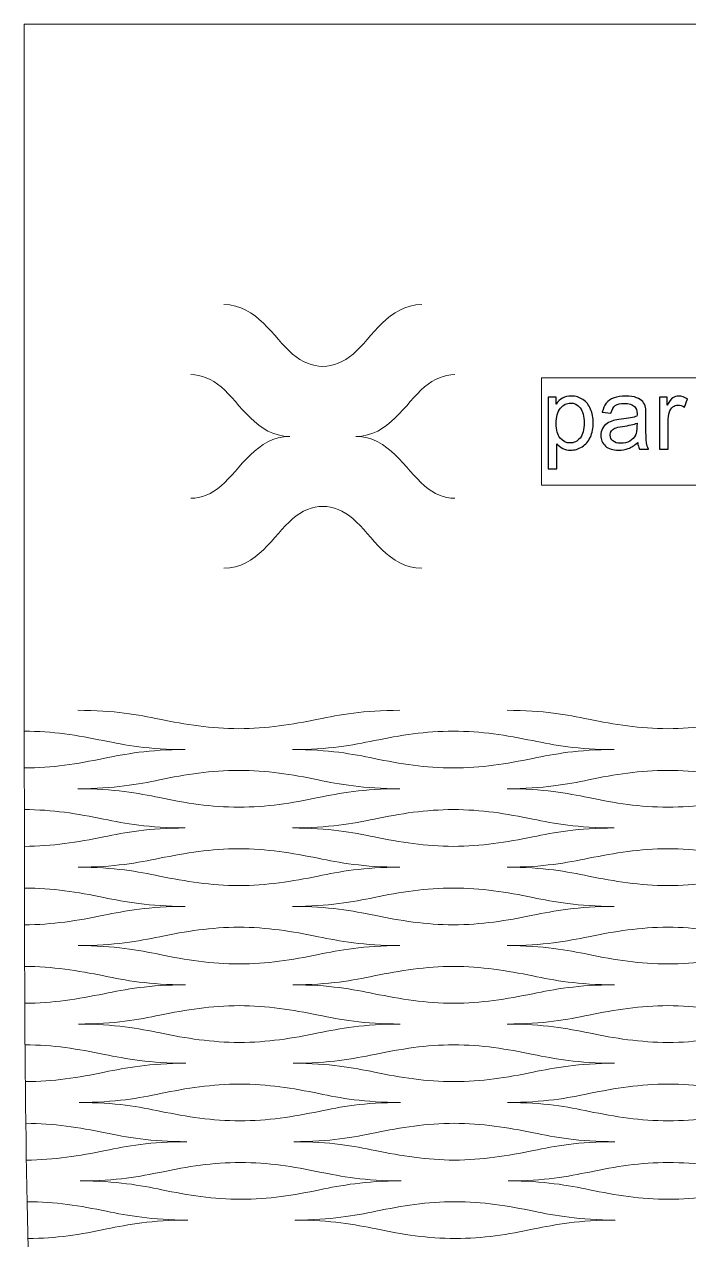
# Model space of a CAD drawing. Header units: centimetres. Extents: x -29.7 to 21.6, y -14.4 to 13.7.
# Drawn here: x 11.61 to 15.47, y 6.63 to 13.7 of the extents above; entities that cross this region are included whole.
import ezdxf

# ---------------------------------------------------------------- set-up
doc = ezdxf.new("R2010")
doc.units = ezdxf.units.CM
doc.header["$MEASUREMENT"] = 0
doc.layers.add('Layer 1', color=7, linetype='Continuous')

msp = doc.modelspace()

# ---------------------------------------------------------------- linework, layer by layer
at = {"layer": 'Layer 1', "color": 1, "lineweight": 9}
for points, knots in [([(11.61165, 9.70732), (11.61165, 9.70732), (11.61165, 13.6953), (11.61165, 13.6953), (11.61165, 13.6953), (11.61165, 13.6953), (21.58158, 13.6953), (21.58158, 13.6953), (21.58158, 13.6953), (21.58158, 13.6953), (21.58158, 9.70732), (21.58158, 9.70732)], [0, 0, 0, 0, 0.25, 0.25, 0.25, 0.25, 0.5, 0.5, 0.5, 0.5, 1, 1, 1, 1]), ([(12.77099, 12.06591), (12.96255, 12.06591), (13.05831, 11.87434), (13.17004, 11.77856), (13.17004, 11.77856), (13.28181, 11.68278), (13.40952, 11.68278), (13.52125, 11.77856), (13.52125, 11.77856), (13.63302, 11.87434), (13.72879, 12.06591), (13.92034, 12.06591)], [0, 0, 0, 0, 0.25, 0.25, 0.25, 0.25, 0.5, 0.5, 0.5, 0.5, 1, 1, 1, 1]), ([(12.57939, 11.65884), (12.63925, 11.65884), (12.69911, 11.63488), (12.75502, 11.587), (12.75502, 11.587), (12.86675, 11.49122), (12.96255, 11.29966), (13.15407, 11.29966)], [0, 0, 0, 0, 0.3333333, 0.3333333, 0.3333333, 0.3333333, 1, 1, 1, 1]), ([(14.1119, 11.65884), (14.05207, 11.65884), (13.99218, 11.63488), (13.93631, 11.587), (13.93631, 11.587), (13.82455, 11.49122), (13.72879, 11.29966), (13.53723, 11.29966)], [0, 0, 0, 0, 0.3333333, 0.3333333, 0.3333333, 0.3333333, 1, 1, 1, 1]), ([(19.0923, 11.01684), (19.0923, 11.01684), (14.61667, 11.01684), (14.61667, 11.01684), (14.61667, 11.01684), (14.61667, 11.01684), (14.61667, 11.64086), (14.61667, 11.64086), (14.61667, 11.64086), (14.61667, 11.64086), (19.0923, 11.64086), (19.0923, 11.64086), (19.0923, 11.64086), (19.0923, 11.64086), (19.0923, 11.01684), (19.0923, 11.01684)], [0, 0, 0, 0, 0.2, 0.2, 0.2, 0.2, 0.4, 0.4, 0.4, 0.4, 0.6, 0.6, 0.6, 0.6, 1, 1, 1, 1]), ([(19.0923, 11.01684), (19.0923, 11.01684), (14.61667, 11.01684), (14.61667, 11.01684), (14.61667, 11.01684), (14.61667, 11.01684), (14.61667, 11.64086), (14.61667, 11.64086), (14.61667, 11.64086), (14.61667, 11.64086), (19.0923, 11.64086), (19.0923, 11.64086), (19.0923, 11.64086), (19.0923, 11.64086), (19.0923, 11.01684), (19.0923, 11.01684)], [0, 0, 0, 0, 0.2, 0.2, 0.2, 0.2, 0.4, 0.4, 0.4, 0.4, 0.6, 0.6, 0.6, 0.6, 1, 1, 1, 1]), ([(14.655, 11.11029), (14.655, 11.11029), (14.655, 11.52753), (14.655, 11.52753), (14.655, 11.52753), (14.655, 11.52753), (14.70149, 11.52753), (14.70149, 11.52753), (14.70149, 11.52753), (14.70149, 11.52753), (14.70149, 11.48792), (14.70149, 11.48792), (14.70149, 11.48792), (14.71244, 11.50322), (14.72484, 11.51475), (14.73869, 11.5224), (14.73869, 11.5224), (14.75244, 11.53005), (14.76919, 11.53392), (14.78886, 11.53392), (14.78886, 11.53392), (14.81462, 11.53392), (14.83728, 11.52734), (14.85694, 11.51407), (14.85694, 11.51407), (14.8766, 11.5009), (14.89142, 11.4822), (14.9015, 11.45818), (14.9015, 11.45818), (14.91147, 11.43407), (14.91651, 11.40772), (14.91651, 11.37896), (14.91651, 11.37896), (14.91651, 11.34826), (14.91099, 11.32056), (14.89995, 11.29586), (14.89995, 11.29586), (14.8889, 11.27126), (14.87283, 11.25237), (14.85171, 11.2392), (14.85171, 11.2392), (14.8307, 11.22612), (14.80852, 11.21954), (14.78527, 11.21954), (14.78527, 11.21954), (14.76823, 11.21954), (14.75292, 11.22312), (14.73946, 11.23029), (14.73946, 11.23029), (14.7259, 11.23746), (14.71486, 11.24646), (14.70614, 11.25741), (14.70614, 11.25741), (14.70614, 11.25741), (14.70614, 11.11029), (14.70614, 11.11029), (14.70614, 11.11029), (14.70614, 11.11029), (14.655, 11.11029), (14.655, 11.11029)], [0, 0, 0, 0, 0.0625, 0.0625, 0.0625, 0.0625, 0.125, 0.125, 0.125, 0.125, 0.1875, 0.1875, 0.1875, 0.1875, 0.25, 0.25, 0.25, 0.25, 0.3125, 0.3125, 0.3125, 0.3125, 0.375, 0.375, 0.375, 0.375, 0.4375, 0.4375, 0.4375, 0.4375, 0.5, 0.5, 0.5, 0.5, 0.5625, 0.5625, 0.5625, 0.5625, 0.625, 0.625, 0.625, 0.625, 0.6875, 0.6875, 0.6875, 0.6875, 0.75, 0.75, 0.75, 0.75, 0.8125, 0.8125, 0.8125, 0.8125, 0.875, 0.875, 0.875, 0.875, 1, 1, 1, 1]), ([(15.1752, 11.2637), (15.15622, 11.24753), (15.13792, 11.2362), (15.12038, 11.22951), (15.12038, 11.22951), (15.10285, 11.22283), (15.08406, 11.21954), (15.06392, 11.21954), (15.06392, 11.21954), (15.0308, 11.21954), (15.00532, 11.22758), (14.9875, 11.24375), (14.9875, 11.24375), (14.96968, 11.25983), (14.96077, 11.28046), (14.96077, 11.30554), (14.96077, 11.30554), (14.96077, 11.32027), (14.96416, 11.33373), (14.97084, 11.34593), (14.97084, 11.34593), (14.97762, 11.35813), (14.98644, 11.36782), (14.99728, 11.37518), (14.99728, 11.37518), (15.00823, 11.38254), (15.02043, 11.38816), (15.03409, 11.39194), (15.03409, 11.39194), (15.04416, 11.39455), (15.05937, 11.39707), (15.07961, 11.39959), (15.07961, 11.39959), (15.12087, 11.40443), (15.15138, 11.41034), (15.17085, 11.41712), (15.17085, 11.41712), (15.17104, 11.42409), (15.17114, 11.42855), (15.17114, 11.43039), (15.17114, 11.43039), (15.17114, 11.45111), (15.16629, 11.46574), (15.15661, 11.47426), (15.15661, 11.47426), (15.14353, 11.48579), (15.12407, 11.4915), (15.0983, 11.4915), (15.0983, 11.4915), (15.07419, 11.4915), (15.05636, 11.48724), (15.04494, 11.47881), (15.04494, 11.47881), (15.03341, 11.47039), (15.02498, 11.45547), (15.01946, 11.43397), (15.01946, 11.43397), (15.01946, 11.43397), (14.96949, 11.44094), (14.96949, 11.44094), (14.96949, 11.44094), (14.97404, 11.46235), (14.9815, 11.47969), (14.99196, 11.49286), (14.99196, 11.49286), (15.00242, 11.50603), (15.01753, 11.5161), (15.03728, 11.52327), (15.03728, 11.52327), (15.05695, 11.53034), (15.0799, 11.53392), (15.10586, 11.53392), (15.10586, 11.53392), (15.13162, 11.53392), (15.15264, 11.53092), (15.16881, 11.52482), (15.16881, 11.52482), (15.18489, 11.51872), (15.1968, 11.51116), (15.20436, 11.50196), (15.20436, 11.50196), (15.21191, 11.49276), (15.21724, 11.48114), (15.22034, 11.46709), (15.22034, 11.46709), (15.22198, 11.45838), (15.22286, 11.44269), (15.22286, 11.42012), (15.22286, 11.42012), (15.22286, 11.42012), (15.22286, 11.35232), (15.22286, 11.35232), (15.22286, 11.35232), (15.22286, 11.30496), (15.22392, 11.27503), (15.22605, 11.26235), (15.22605, 11.26235), (15.22809, 11.24966), (15.23235, 11.23755), (15.23855, 11.22593), (15.23855, 11.22593), (15.23855, 11.22593), (15.18508, 11.22593), (15.18508, 11.22593), (15.18508, 11.22593), (15.17995, 11.23668), (15.17666, 11.24927), (15.1752, 11.2637)], [0, 0, 0, 0, 0.0357143, 0.0357143, 0.0357143, 0.0357143, 0.0714286, 0.0714286, 0.0714286, 0.0714286, 0.1071429, 0.1071429, 0.1071429, 0.1071429, 0.1428571, 0.1428571, 0.1428571, 0.1428571, 0.1785714, 0.1785714, 0.1785714, 0.1785714, 0.2142857, 0.2142857, 0.2142857, 0.2142857, 0.25, 0.25, 0.25, 0.25, 0.2857143, 0.2857143, 0.2857143, 0.2857143, 0.3214286, 0.3214286, 0.3214286, 0.3214286, 0.3571429, 0.3571429, 0.3571429, 0.3571429, 0.3928571, 0.3928571, 0.3928571, 0.3928571, 0.4285714, 0.4285714, 0.4285714, 0.4285714, 0.4642857, 0.4642857, 0.4642857, 0.4642857, 0.5, 0.5, 0.5, 0.5, 0.5357143, 0.5357143, 0.5357143, 0.5357143, 0.5714286, 0.5714286, 0.5714286, 0.5714286, 0.6071429, 0.6071429, 0.6071429, 0.6071429, 0.6428571, 0.6428571, 0.6428571, 0.6428571, 0.6785714, 0.6785714, 0.6785714, 0.6785714, 0.7142857, 0.7142857, 0.7142857, 0.7142857, 0.75, 0.75, 0.75, 0.75, 0.7857143, 0.7857143, 0.7857143, 0.7857143, 0.8214286, 0.8214286, 0.8214286, 0.8214286, 0.8571429, 0.8571429, 0.8571429, 0.8571429, 0.8928571, 0.8928571, 0.8928571, 0.8928571, 0.9285714, 0.9285714, 0.9285714, 0.9285714, 1, 1, 1, 1]), ([(15.30082, 11.22593), (15.30082, 11.22593), (15.30082, 11.52753), (15.30082, 11.52753), (15.30082, 11.52753), (15.30082, 11.52753), (15.34673, 11.52753), (15.34673, 11.52753), (15.34673, 11.52753), (15.34673, 11.52753), (15.34673, 11.48133), (15.34673, 11.48133), (15.34673, 11.48133), (15.35845, 11.50274), (15.3693, 11.51688), (15.37927, 11.52366), (15.37927, 11.52366), (15.38925, 11.53053), (15.40019, 11.53392), (15.41211, 11.53392), (15.41211, 11.53392), (15.42935, 11.53392), (15.44688, 11.5285), (15.4647, 11.51775), (15.4647, 11.51775), (15.4647, 11.51775), (15.44649, 11.47058), (15.44649, 11.47058), (15.44649, 11.47058), (15.43409, 11.47755), (15.4217, 11.48104), (15.4093, 11.48104), (15.4093, 11.48104), (15.39816, 11.48104), (15.38818, 11.47765), (15.37937, 11.47097), (15.37937, 11.47097), (15.37056, 11.46429), (15.36426, 11.45499), (15.36048, 11.44308), (15.36048, 11.44308), (15.35477, 11.42496), (15.35196, 11.40511), (15.35196, 11.38351), (15.35196, 11.38351), (15.35196, 11.38351), (15.35196, 11.22593), (15.35196, 11.22593), (15.35196, 11.22593), (15.35196, 11.22593), (15.30082, 11.22593), (15.30082, 11.22593)], [0, 0, 0, 0, 0.0714286, 0.0714286, 0.0714286, 0.0714286, 0.1428571, 0.1428571, 0.1428571, 0.1428571, 0.2142857, 0.2142857, 0.2142857, 0.2142857, 0.2857143, 0.2857143, 0.2857143, 0.2857143, 0.3571429, 0.3571429, 0.3571429, 0.3571429, 0.4285714, 0.4285714, 0.4285714, 0.4285714, 0.5, 0.5, 0.5, 0.5, 0.5714286, 0.5714286, 0.5714286, 0.5714286, 0.6428571, 0.6428571, 0.6428571, 0.6428571, 0.7142857, 0.7142857, 0.7142857, 0.7142857, 0.7857143, 0.7857143, 0.7857143, 0.7857143, 0.8571429, 0.8571429, 0.8571429, 0.8571429, 1, 1, 1, 1]), ([(14.70149, 11.37489), (14.70149, 11.33625), (14.70934, 11.30767), (14.72493, 11.28918), (14.72493, 11.28918), (14.74062, 11.27068), (14.75961, 11.26138), (14.78188, 11.26138), (14.78188, 11.26138), (14.80455, 11.26138), (14.82392, 11.27097), (14.83999, 11.29014), (14.83999, 11.29014), (14.85617, 11.30932), (14.86421, 11.33896), (14.86421, 11.37915), (14.86421, 11.37915), (14.86421, 11.41751), (14.85636, 11.44617), (14.84057, 11.46525), (14.84057, 11.46525), (14.82479, 11.48433), (14.806, 11.49383), (14.78411, 11.49383), (14.78411, 11.49383), (14.76241, 11.49383), (14.74324, 11.48366), (14.72658, 11.46341), (14.72658, 11.46341), (14.70982, 11.44308), (14.70149, 11.41363), (14.70149, 11.37489)], [0, 0, 0, 0, 0.1111111, 0.1111111, 0.1111111, 0.1111111, 0.2222222, 0.2222222, 0.2222222, 0.2222222, 0.3333333, 0.3333333, 0.3333333, 0.3333333, 0.4444444, 0.4444444, 0.4444444, 0.4444444, 0.5555556, 0.5555556, 0.5555556, 0.5555556, 0.6666667, 0.6666667, 0.6666667, 0.6666667, 0.7777778, 0.7777778, 0.7777778, 0.7777778, 1, 1, 1, 1]), ([(15.17114, 11.37702), (15.15254, 11.36947), (15.12465, 11.36307), (15.08745, 11.35784), (15.08745, 11.35784), (15.06634, 11.35484), (15.05143, 11.35145), (15.04271, 11.34767), (15.04271, 11.34767), (15.03399, 11.3439), (15.02731, 11.33838), (15.02256, 11.33121), (15.02256, 11.33121), (15.01782, 11.32395), (15.0154, 11.31591), (15.0154, 11.307), (15.0154, 11.307), (15.0154, 11.29353), (15.02053, 11.2822), (15.03089, 11.27319), (15.03089, 11.27319), (15.04126, 11.26419), (15.05636, 11.25963), (15.07622, 11.25963), (15.07622, 11.25963), (15.09588, 11.25963), (15.11341, 11.2639), (15.12881, 11.27252), (15.12881, 11.27252), (15.14411, 11.28104), (15.15545, 11.29276), (15.16261, 11.30758), (15.16261, 11.30758), (15.16813, 11.3191), (15.17085, 11.33605), (15.17085, 11.35843), (15.17085, 11.35843), (15.17085, 11.35843), (15.17114, 11.37702), (15.17114, 11.37702)], [0, 0, 0, 0, 0.0909091, 0.0909091, 0.0909091, 0.0909091, 0.1818182, 0.1818182, 0.1818182, 0.1818182, 0.2727273, 0.2727273, 0.2727273, 0.2727273, 0.3636364, 0.3636364, 0.3636364, 0.3636364, 0.4545455, 0.4545455, 0.4545455, 0.4545455, 0.5454545, 0.5454545, 0.5454545, 0.5454545, 0.6363636, 0.6363636, 0.6363636, 0.6363636, 0.7272727, 0.7272727, 0.7272727, 0.7272727, 0.8181818, 0.8181818, 0.8181818, 0.8181818, 1, 1, 1, 1]), ([(12.57939, 10.94047), (12.63925, 10.94047), (12.69911, 10.96441), (12.75502, 11.01231), (12.75502, 11.01231), (12.86675, 11.1081), (12.96255, 11.29966), (13.15407, 11.29966)], [0, 0, 0, 0, 0.3333333, 0.3333333, 0.3333333, 0.3333333, 1, 1, 1, 1]), ([(14.1119, 10.94047), (14.05207, 10.94047), (13.99218, 10.96441), (13.93631, 11.01231), (13.93631, 11.01231), (13.82455, 11.1081), (13.72879, 11.29966), (13.53723, 11.29966)], [0, 0, 0, 0, 0.3333333, 0.3333333, 0.3333333, 0.3333333, 1, 1, 1, 1]), ([(12.77099, 10.53339), (12.96255, 10.53339), (13.05831, 10.72497), (13.17004, 10.82073), (13.17004, 10.82073), (13.28181, 10.91653), (13.40952, 10.91653), (13.52125, 10.82073), (13.52125, 10.82073), (13.63302, 10.72497), (13.72879, 10.53339), (13.92034, 10.53339)], [0, 0, 0, 0, 0.25, 0.25, 0.25, 0.25, 0.5, 0.5, 0.5, 0.5, 1, 1, 1, 1]), ([(11.61165, 9.70732), (11.61165, 6.85878), (11.61165, 5.4345), (11.86091, 4.0102), (11.86091, 4.0102), (12.11013, 2.58594), (12.60865, 1.16166), (14.6026, -0.26262)], [0, 0, 0, 0, 0.3333333, 0.3333333, 0.3333333, 0.3333333, 1, 1, 1, 1]), ([(11.92323, 9.70732), (12.1335, 9.70732), (12.27286, 9.68134), (12.39713, 9.65572), (12.39713, 9.65572), (12.54893, 9.62438), (12.69722, 9.60047), (12.85785, 9.60047), (12.85785, 9.60047), (13.01851, 9.60047), (13.1668, 9.62438), (13.31866, 9.65572), (13.31866, 9.65572), (13.4429, 9.68134), (13.58226, 9.70732), (13.79257, 9.70732)], [0, 0, 0, 0, 0.2, 0.2, 0.2, 0.2, 0.4, 0.4, 0.4, 0.4, 0.6, 0.6, 0.6, 0.6, 1, 1, 1, 1]), ([(14.41568, 9.70732), (14.62603, 9.70732), (14.76536, 9.68134), (14.88959, 9.65572), (14.88959, 9.65572), (15.04142, 9.62438), (15.18971, 9.60047), (15.35034, 9.60047), (15.35034, 9.60047), (15.51098, 9.60047), (15.6593, 9.62438), (15.81116, 9.65572), (15.81116, 9.65572), (15.9354, 9.68134), (16.07472, 9.70732), (16.28503, 9.70732)], [0, 0, 0, 0, 0.2, 0.2, 0.2, 0.2, 0.4, 0.4, 0.4, 0.4, 0.6, 0.6, 0.6, 0.6, 1, 1, 1, 1]), ([(11.61165, 9.58622), (11.77228, 9.58622), (11.92058, 9.5623), (12.07243, 9.53098), (12.07243, 9.53098), (12.19667, 9.50534), (12.33603, 9.47936), (12.54634, 9.47936)], [0, 0, 0, 0, 0.3333333, 0.3333333, 0.3333333, 0.3333333, 1, 1, 1, 1]), ([(14.10411, 9.58622), (13.94348, 9.58622), (13.79519, 9.5623), (13.64336, 9.53098), (13.64336, 9.53098), (13.51912, 9.50534), (13.37977, 9.47936), (13.16946, 9.47936)], [0, 0, 0, 0, 0.3333333, 0.3333333, 0.3333333, 0.3333333, 1, 1, 1, 1]), ([(14.10411, 9.58622), (14.26478, 9.58622), (14.41307, 9.5623), (14.56489, 9.53098), (14.56489, 9.53098), (14.68916, 9.50534), (14.82849, 9.47936), (15.0388, 9.47936)], [0, 0, 0, 0, 0.3333333, 0.3333333, 0.3333333, 0.3333333, 1, 1, 1, 1]), ([(11.61168, 9.37249), (11.77228, 9.37249), (11.9206, 9.39641), (12.07243, 9.42773), (12.07243, 9.42773), (12.19667, 9.45339), (12.33603, 9.47936), (12.54634, 9.47936)], [0, 0, 0, 0, 0.3333333, 0.3333333, 0.3333333, 0.3333333, 1, 1, 1, 1]), ([(14.10415, 9.37249), (13.94348, 9.37249), (13.79522, 9.39641), (13.64339, 9.42773), (13.64339, 9.42773), (13.51912, 9.45339), (13.37977, 9.47936), (13.16946, 9.47936)], [0, 0, 0, 0, 0.3333333, 0.3333333, 0.3333333, 0.3333333, 1, 1, 1, 1]), ([(14.10415, 9.37249), (14.26478, 9.37249), (14.4131, 9.39641), (14.56493, 9.42773), (14.56493, 9.42773), (14.68916, 9.45339), (14.82849, 9.47936), (15.0388, 9.47936)], [0, 0, 0, 0, 0.3333333, 0.3333333, 0.3333333, 0.3333333, 1, 1, 1, 1]), ([(11.92323, 9.2514), (12.13357, 9.2514), (12.27289, 9.27737), (12.39716, 9.30302), (12.39716, 9.30302), (12.54895, 9.33435), (12.69725, 9.35826), (12.85787, 9.35826), (12.85787, 9.35826), (13.01851, 9.35826), (13.16683, 9.33435), (13.31869, 9.30302), (13.31869, 9.30302), (13.44293, 9.27737), (13.58229, 9.2514), (13.79261, 9.2514)], [0, 0, 0, 0, 0.2, 0.2, 0.2, 0.2, 0.4, 0.4, 0.4, 0.4, 0.6, 0.6, 0.6, 0.6, 1, 1, 1, 1]), ([(14.41572, 9.2514), (14.62603, 9.2514), (14.76536, 9.27737), (14.88959, 9.30302), (14.88959, 9.30302), (15.04145, 9.33435), (15.18971, 9.35826), (15.35034, 9.35826), (15.35034, 9.35826), (15.51098, 9.35826), (15.6593, 9.33435), (15.81116, 9.30302), (15.81116, 9.30302), (15.93543, 9.27737), (16.07472, 9.2514), (16.28503, 9.2514)], [0, 0, 0, 0, 0.2, 0.2, 0.2, 0.2, 0.4, 0.4, 0.4, 0.4, 0.6, 0.6, 0.6, 0.6, 1, 1, 1, 1]), ([(11.92323, 9.2514), (12.13357, 9.2514), (12.27292, 9.22543), (12.39716, 9.19979), (12.39716, 9.19979), (12.54899, 9.16845), (12.69731, 9.14453), (12.85791, 9.14453), (12.85791, 9.14453), (13.01858, 9.14453), (13.16687, 9.16845), (13.31873, 9.19979), (13.31873, 9.19979), (13.44297, 9.22543), (13.58229, 9.2514), (13.79261, 9.2514)], [0, 0, 0, 0, 0.2, 0.2, 0.2, 0.2, 0.4, 0.4, 0.4, 0.4, 0.6, 0.6, 0.6, 0.6, 1, 1, 1, 1]), ([(14.41572, 9.2514), (14.62603, 9.2514), (14.76536, 9.22543), (14.88963, 9.19979), (14.88963, 9.19979), (15.04145, 9.16845), (15.18974, 9.14453), (15.35034, 9.14453), (15.35034, 9.14453), (15.511, 9.14453), (15.65934, 9.16845), (15.81116, 9.19979), (15.81116, 9.19979), (15.93543, 9.22543), (16.07472, 9.2514), (16.28503, 9.2514)], [0, 0, 0, 0, 0.2, 0.2, 0.2, 0.2, 0.4, 0.4, 0.4, 0.4, 0.6, 0.6, 0.6, 0.6, 1, 1, 1, 1]), ([(11.61178, 9.13029), (11.77238, 9.13029), (11.9207, 9.10638), (12.07256, 9.07505), (12.07256, 9.07505), (12.1968, 9.0494), (12.33615, 9.02344), (12.54647, 9.02344)], [0, 0, 0, 0, 0.3333333, 0.3333333, 0.3333333, 0.3333333, 1, 1, 1, 1]), ([(14.10418, 9.13029), (13.94358, 9.13029), (13.79526, 9.10638), (13.64346, 9.07505), (13.64346, 9.07505), (13.51923, 9.0494), (13.3799, 9.02344), (13.16959, 9.02344)], [0, 0, 0, 0, 0.3333333, 0.3333333, 0.3333333, 0.3333333, 1, 1, 1, 1]), ([(14.10418, 9.13029), (14.26484, 9.13029), (14.41314, 9.10638), (14.56496, 9.07505), (14.56496, 9.07505), (14.68923, 9.0494), (14.82855, 9.02344), (15.03886, 9.02344)], [0, 0, 0, 0, 0.3333333, 0.3333333, 0.3333333, 0.3333333, 1, 1, 1, 1]), ([(11.61191, 8.91657), (11.77254, 8.91657), (11.92083, 8.94048), (12.07263, 8.97182), (12.07263, 8.97182), (12.19686, 8.99746), (12.33615, 9.02344), (12.54647, 9.02344)], [0, 0, 0, 0, 0.3333333, 0.3333333, 0.3333333, 0.3333333, 1, 1, 1, 1]), ([(14.10427, 8.91657), (13.94365, 8.91657), (13.79531, 8.94048), (13.6435, 8.97182), (13.6435, 8.97182), (13.51923, 8.99746), (13.3799, 9.02344), (13.16959, 9.02344)], [0, 0, 0, 0, 0.3333333, 0.3333333, 0.3333333, 0.3333333, 1, 1, 1, 1]), ([(14.10427, 8.91657), (14.26491, 8.91657), (14.41317, 8.94048), (14.56499, 8.97182), (14.56499, 8.97182), (14.68923, 8.99746), (14.82855, 9.02344), (15.03886, 9.02344)], [0, 0, 0, 0, 0.3333333, 0.3333333, 0.3333333, 0.3333333, 1, 1, 1, 1]), ([(11.92352, 8.79548), (12.13383, 8.79548), (12.27316, 8.82145), (12.39739, 8.8471), (12.39739, 8.8471), (12.54918, 8.87843), (12.69745, 8.90234), (12.85807, 8.90234), (12.85807, 8.90234), (13.01867, 8.90234), (13.16703, 8.87845), (13.31889, 8.8471), (13.31889, 8.8471), (13.44313, 8.82145), (13.58249, 8.79548), (13.79277, 8.79548)], [0, 0, 0, 0, 0.2, 0.2, 0.2, 0.2, 0.4, 0.4, 0.4, 0.4, 0.6, 0.6, 0.6, 0.6, 1, 1, 1, 1]), ([(14.41585, 8.79548), (14.62617, 8.79548), (14.76545, 8.82145), (14.88969, 8.8471), (14.88969, 8.8471), (15.04151, 8.87843), (15.18978, 8.90234), (15.35041, 8.90234), (15.35041, 8.90234), (15.51104, 8.90234), (15.65934, 8.87845), (15.81119, 8.8471), (15.81119, 8.8471), (15.93543, 8.82145), (16.07475, 8.79548), (16.28506, 8.79548)], [0, 0, 0, 0, 0.2, 0.2, 0.2, 0.2, 0.4, 0.4, 0.4, 0.4, 0.6, 0.6, 0.6, 0.6, 1, 1, 1, 1]), ([(11.92352, 8.79548), (12.13383, 8.79548), (12.27322, 8.76951), (12.39749, 8.74387), (12.39749, 8.74387), (12.54935, 8.71255), (12.69768, 8.68862), (12.85827, 8.68862), (12.85827, 8.68862), (13.0189, 8.68862), (13.16717, 8.71253), (13.31898, 8.74387), (13.31898, 8.74387), (13.44316, 8.76951), (13.58249, 8.79548), (13.79277, 8.79548)], [0, 0, 0, 0, 0.2, 0.2, 0.2, 0.2, 0.4, 0.4, 0.4, 0.4, 0.6, 0.6, 0.6, 0.6, 1, 1, 1, 1]), ([(14.41585, 8.79548), (14.62617, 8.79548), (14.76549, 8.76951), (14.88976, 8.74387), (14.88976, 8.74387), (15.04158, 8.71255), (15.18988, 8.68862), (15.35047, 8.68862), (15.35047, 8.68862), (15.51111, 8.68862), (15.65939, 8.71253), (15.81122, 8.74387), (15.81122, 8.74387), (15.93546, 8.76951), (16.07475, 8.79548), (16.28506, 8.79548)], [0, 0, 0, 0, 0.2, 0.2, 0.2, 0.2, 0.4, 0.4, 0.4, 0.4, 0.6, 0.6, 0.6, 0.6, 1, 1, 1, 1]), ([(11.61227, 8.67439), (11.77287, 8.67439), (11.92119, 8.65048), (12.07309, 8.61914), (12.07309, 8.61914), (12.19736, 8.59349), (12.33671, 8.56753), (12.547, 8.56753)], [0, 0, 0, 0, 0.3333333, 0.3333333, 0.3333333, 0.3333333, 1, 1, 1, 1]), ([(14.10444, 8.67439), (13.94384, 8.67439), (13.79558, 8.65048), (13.64379, 8.61914), (13.64379, 8.61914), (13.51959, 8.59349), (13.38033, 8.56753), (13.17001, 8.56753)], [0, 0, 0, 0, 0.3333333, 0.3333333, 0.3333333, 0.3333333, 1, 1, 1, 1]), ([(14.10444, 8.67439), (14.26504, 8.67439), (14.41333, 8.65048), (14.56522, 8.61914), (14.56522, 8.61914), (14.68945, 8.59349), (14.82878, 8.56753), (15.03909, 8.56753)], [0, 0, 0, 0, 0.3333333, 0.3333333, 0.3333333, 0.3333333, 1, 1, 1, 1]), ([(11.6127, 8.46067), (11.77329, 8.46067), (11.92152, 8.48456), (12.07328, 8.51591), (12.07328, 8.51591), (12.19745, 8.54154), (12.33671, 8.56753), (12.547, 8.56753)], [0, 0, 0, 0, 0.3333333, 0.3333333, 0.3333333, 0.3333333, 1, 1, 1, 1]), ([(14.10467, 8.46067), (13.94407, 8.46067), (13.79574, 8.48456), (13.64391, 8.51591), (13.64391, 8.51591), (13.51964, 8.54154), (13.38033, 8.56753), (13.17001, 8.56753)], [0, 0, 0, 0, 0.3333333, 0.3333333, 0.3333333, 0.3333333, 1, 1, 1, 1]), ([(14.10467, 8.46067), (14.26523, 8.46067), (14.41353, 8.48456), (14.56529, 8.51591), (14.56529, 8.51591), (14.68949, 8.54154), (14.82878, 8.56753), (15.03909, 8.56753)], [0, 0, 0, 0, 0.3333333, 0.3333333, 0.3333333, 0.3333333, 1, 1, 1, 1]), ([(11.92443, 8.33957), (12.13468, 8.33957), (12.27394, 8.36554), (12.39814, 8.39117), (12.39814, 8.39117), (12.54984, 8.4225), (12.69807, 8.44642), (12.85866, 8.44642), (12.85866, 8.44642), (13.0193, 8.44642), (13.16759, 8.4225), (13.31945, 8.39117), (13.31945, 8.39117), (13.44372, 8.36552), (13.58304, 8.33957), (13.79332, 8.33957)], [0, 0, 0, 0, 0.2, 0.2, 0.2, 0.2, 0.4, 0.4, 0.4, 0.4, 0.6, 0.6, 0.6, 0.6, 1, 1, 1, 1]), ([(14.41624, 8.33957), (14.62653, 8.33957), (14.76581, 8.36554), (14.89002, 8.39117), (14.89002, 8.39117), (15.04178, 8.4225), (15.19001, 8.44642), (15.35061, 8.44642), (15.35061, 8.44642), (15.51123, 8.44642), (15.6595, 8.4225), (15.81136, 8.39117), (15.81136, 8.39117), (15.93559, 8.36552), (16.07489, 8.33957), (16.28513, 8.33957)], [0, 0, 0, 0, 0.2, 0.2, 0.2, 0.2, 0.4, 0.4, 0.4, 0.4, 0.6, 0.6, 0.6, 0.6, 1, 1, 1, 1]), ([(11.92443, 8.33957), (12.13468, 8.33957), (12.27414, 8.31359), (12.39845, 8.28795), (12.39845, 8.28795), (12.55033, 8.25661), (12.69865, 8.23271), (12.85919, 8.23271), (12.85919, 8.23271), (13.01979, 8.23271), (13.16798, 8.25661), (13.31968, 8.28795), (13.31968, 8.28795), (13.44385, 8.31359), (13.58304, 8.33957), (13.79332, 8.33957)], [0, 0, 0, 0, 0.2, 0.2, 0.2, 0.2, 0.4, 0.4, 0.4, 0.4, 0.6, 0.6, 0.6, 0.6, 1, 1, 1, 1]), ([(14.41624, 8.33957), (14.62653, 8.33957), (14.76588, 8.31359), (14.89011, 8.28795), (14.89011, 8.28795), (15.04194, 8.25661), (15.19024, 8.23271), (15.35077, 8.23271), (15.35077, 8.23271), (15.51136, 8.23271), (15.65959, 8.25661), (15.81138, 8.28795), (15.81138, 8.28795), (15.93559, 8.31359), (16.07489, 8.33957), (16.28513, 8.33957)], [0, 0, 0, 0, 0.2, 0.2, 0.2, 0.2, 0.4, 0.4, 0.4, 0.4, 0.6, 0.6, 0.6, 0.6, 1, 1, 1, 1]), ([(11.61352, 8.21846), (11.77408, 8.21846), (11.92244, 8.19455), (12.07436, 8.16322), (12.07436, 8.16322), (12.19866, 8.13757), (12.33803, 8.11161), (12.54824, 8.11161)], [0, 0, 0, 0, 0.3333333, 0.3333333, 0.3333333, 0.3333333, 1, 1, 1, 1]), ([(14.10506, 8.21846), (13.94449, 8.21846), (13.7963, 8.19455), (13.64464, 8.16322), (13.64464, 8.16322), (13.5205, 8.13757), (13.3813, 8.11161), (13.17109, 8.11161)], [0, 0, 0, 0, 0.3333333, 0.3333333, 0.3333333, 0.3333333, 1, 1, 1, 1]), ([(14.10506, 8.21846), (14.26566, 8.21846), (14.41395, 8.19455), (14.56578, 8.16322), (14.56578, 8.16322), (14.69005, 8.13757), (14.82934, 8.11161), (15.03956, 8.11161)], [0, 0, 0, 0, 0.3333333, 0.3333333, 0.3333333, 0.3333333, 1, 1, 1, 1]), ([(11.6145, 8.00474), (11.77507, 8.00474), (11.92316, 8.02865), (12.07479, 8.06), (12.07479, 8.06), (12.19886, 8.08563), (12.33803, 8.11161), (12.54824, 8.11161)], [0, 0, 0, 0, 0.3333333, 0.3333333, 0.3333333, 0.3333333, 1, 1, 1, 1]), ([(14.10556, 8.00474), (13.94502, 8.00474), (13.79676, 8.02865), (13.6449, 8.06), (13.6449, 8.06), (13.52066, 8.08563), (13.3813, 8.11161), (13.17109, 8.11161)], [0, 0, 0, 0, 0.3333333, 0.3333333, 0.3333333, 0.3333333, 1, 1, 1, 1]), ([(14.10556, 8.00474), (14.26609, 8.00474), (14.41428, 8.02865), (14.56597, 8.06), (14.56597, 8.06), (14.69011, 8.08563), (14.82934, 8.11161), (15.03956, 8.11161)], [0, 0, 0, 0, 0.3333333, 0.3333333, 0.3333333, 0.3333333, 1, 1, 1, 1]), ([(11.92643, 7.88364), (12.13662, 7.88364), (12.27571, 7.90962), (12.39978, 7.93526), (12.39978, 7.93526), (12.55141, 7.9666), (12.69951, 7.99049), (12.86004, 7.99049), (12.86004, 7.99049), (13.02061, 7.99051), (13.16889, 7.9666), (13.32079, 7.93526), (13.32079, 7.93526), (13.44503, 7.90962), (13.58432, 7.88364), (13.7945, 7.88364)], [0, 0, 0, 0, 0.2, 0.2, 0.2, 0.2, 0.4, 0.4, 0.4, 0.4, 0.6, 0.6, 0.6, 0.6, 1, 1, 1, 1]), ([(14.41719, 7.88364), (14.62737, 7.88364), (14.76654, 7.90962), (14.8907, 7.93526), (14.8907, 7.93526), (15.04237, 7.9666), (15.19053, 7.99049), (15.35106, 7.99049), (15.35106, 7.99049), (15.51163, 7.99051), (15.65986, 7.9666), (15.81165, 7.93526), (15.81165, 7.93526), (15.93582, 7.90962), (16.07508, 7.88364), (16.28526, 7.88364)], [0, 0, 0, 0, 0.2, 0.2, 0.2, 0.2, 0.4, 0.4, 0.4, 0.4, 0.6, 0.6, 0.6, 0.6, 1, 1, 1, 1]), ([(11.92643, 7.88364), (12.13662, 7.88364), (12.27604, 7.85768), (12.4004, 7.83202), (12.4004, 7.83202), (12.55233, 7.8007), (12.70065, 7.77681), (12.86112, 7.77681), (12.86112, 7.77681), (13.02162, 7.77681), (13.16968, 7.8007), (13.32122, 7.83202), (13.32122, 7.83202), (13.44522, 7.85768), (13.58432, 7.88364), (13.7945, 7.88364)], [0, 0, 0, 0, 0.2, 0.2, 0.2, 0.2, 0.4, 0.4, 0.4, 0.4, 0.6, 0.6, 0.6, 0.6, 1, 1, 1, 1]), ([(14.41719, 7.88364), (14.62737, 7.88364), (14.7667, 7.85768), (14.89093, 7.83202), (14.89093, 7.83202), (15.0427, 7.8007), (15.19092, 7.77681), (15.35142, 7.77681), (15.35142, 7.77681), (15.51193, 7.77681), (15.66009, 7.8007), (15.81178, 7.83202), (15.81178, 7.83202), (15.93588, 7.85768), (16.07508, 7.88364), (16.28526, 7.88364)], [0, 0, 0, 0, 0.2, 0.2, 0.2, 0.2, 0.4, 0.4, 0.4, 0.4, 0.6, 0.6, 0.6, 0.6, 1, 1, 1, 1]), ([(11.61613, 7.76254), (11.77663, 7.76254), (11.92502, 7.73865), (12.07692, 7.70731), (12.07692, 7.70731), (12.20125, 7.68167), (12.34064, 7.65568), (12.55072, 7.65568)], [0, 0, 0, 0, 0.3333333, 0.3333333, 0.3333333, 0.3333333, 1, 1, 1, 1]), ([(14.10637, 7.76254), (13.94587, 7.76254), (13.79784, 7.73865), (13.64631, 7.70731), (13.64631, 7.70731), (13.52229, 7.68167), (13.38327, 7.65568), (13.17315, 7.65568)], [0, 0, 0, 0, 0.3333333, 0.3333333, 0.3333333, 0.3333333, 1, 1, 1, 1]), ([(14.10637, 7.76254), (14.26687, 7.76254), (14.41513, 7.73865), (14.56692, 7.70731), (14.56692, 7.70731), (14.69116, 7.68167), (14.83042, 7.65568), (15.04051, 7.65568)], [0, 0, 0, 0, 0.3333333, 0.3333333, 0.3333333, 0.3333333, 1, 1, 1, 1]), ([(11.618, 7.54886), (11.77844, 7.54886), (11.92633, 7.57275), (12.07773, 7.60408), (12.07773, 7.60408), (12.20164, 7.62973), (12.34064, 7.65568), (12.55072, 7.65568)], [0, 0, 0, 0, 0.3333333, 0.3333333, 0.3333333, 0.3333333, 1, 1, 1, 1]), ([(14.10728, 7.54886), (13.94689, 7.54886), (13.79866, 7.57275), (13.64683, 7.60408), (13.64683, 7.60408), (13.52259, 7.62973), (13.38327, 7.65568), (13.17315, 7.65568)], [0, 0, 0, 0, 0.3333333, 0.3333333, 0.3333333, 0.3333333, 1, 1, 1, 1]), ([(14.10728, 7.54886), (14.26775, 7.54886), (14.41575, 7.57275), (14.56728, 7.60408), (14.56728, 7.60408), (14.69133, 7.62973), (14.83042, 7.65568), (15.04051, 7.65568)], [0, 0, 0, 0, 0.3333333, 0.3333333, 0.3333333, 0.3333333, 1, 1, 1, 1]), ([(11.93012, 7.42773), (12.14015, 7.42773), (12.27908, 7.45371), (12.40296, 7.47937), (12.40296, 7.47937), (12.55436, 7.5107), (12.70229, 7.53459), (12.86269, 7.53459), (12.86269, 7.53459), (13.02313, 7.53459), (13.17142, 7.5107), (13.32324, 7.47937), (13.32324, 7.47937), (13.44744, 7.45371), (13.58674, 7.42773), (13.79673, 7.42773)], [0, 0, 0, 0, 0.2, 0.2, 0.2, 0.2, 0.4, 0.4, 0.4, 0.4, 0.6, 0.6, 0.6, 0.6, 1, 1, 1, 1]), ([(14.41892, 7.42773), (14.62895, 7.42773), (14.76797, 7.45371), (14.89198, 7.47937), (14.89198, 7.47937), (15.04352, 7.5107), (15.19155, 7.53459), (15.35195, 7.53459), (15.35195, 7.53459), (15.51242, 7.53459), (15.66057, 7.5107), (15.81224, 7.47937), (15.81224, 7.47937), (15.93635, 7.45371), (16.0755, 7.42773), (16.28552, 7.42773)], [0, 0, 0, 0, 0.2, 0.2, 0.2, 0.2, 0.4, 0.4, 0.4, 0.4, 0.6, 0.6, 0.6, 0.6, 1, 1, 1, 1]), ([(11.93012, 7.42773), (12.14015, 7.42773), (12.27964, 7.40178), (12.404, 7.37613), (12.404, 7.37613), (12.55596, 7.3448), (12.70425, 7.3209), (12.86459, 7.3209), (12.86459, 7.3209), (13.02496, 7.3209), (13.17276, 7.3448), (13.32403, 7.37613), (13.32403, 7.37613), (13.44784, 7.40178), (13.58674, 7.42773), (13.79673, 7.42773)], [0, 0, 0, 0, 0.2, 0.2, 0.2, 0.2, 0.4, 0.4, 0.4, 0.4, 0.6, 0.6, 0.6, 0.6, 1, 1, 1, 1]), ([(14.41892, 7.42773), (14.62895, 7.42773), (14.7682, 7.40178), (14.89241, 7.37613), (14.89241, 7.37613), (15.04414, 7.3448), (15.19226, 7.3209), (15.35256, 7.3209), (15.35256, 7.3209), (15.51294, 7.3209), (15.6609, 7.3448), (15.81244, 7.37613), (15.81244, 7.37613), (15.93644, 7.40178), (16.0755, 7.42773), (16.28552, 7.42773)], [0, 0, 0, 0, 0.2, 0.2, 0.2, 0.2, 0.4, 0.4, 0.4, 0.4, 0.6, 0.6, 0.6, 0.6, 1, 1, 1, 1]), ([(11.62084, 7.30665), (11.78118, 7.30665), (11.92957, 7.28274), (12.08153, 7.25142), (12.08153, 7.25142), (12.20587, 7.22578), (12.34523, 7.19981), (12.55508, 7.19981)], [0, 0, 0, 0, 0.3333333, 0.3333333, 0.3333333, 0.3333333, 1, 1, 1, 1]), ([(14.10873, 7.30665), (13.94839, 7.30665), (13.80056, 7.28274), (13.64928, 7.25142), (13.64928, 7.25142), (13.52553, 7.22578), (13.3867, 7.19981), (13.17688, 7.19981)], [0, 0, 0, 0, 0.3333333, 0.3333333, 0.3333333, 0.3333333, 1, 1, 1, 1]), ([(14.10873, 7.30665), (14.26906, 7.30665), (14.41725, 7.28274), (14.56898, 7.25142), (14.56898, 7.25142), (14.69316, 7.22578), (14.83231, 7.19981), (15.04217, 7.19981)], [0, 0, 0, 0, 0.3333333, 0.3333333, 0.3333333, 0.3333333, 1, 1, 1, 1]), ([(11.62402, 7.09296), (11.78426, 7.09296), (11.93183, 7.11687), (12.0829, 7.14819), (12.0829, 7.14819), (12.20652, 7.17384), (12.34523, 7.19981), (12.55508, 7.19981)], [0, 0, 0, 0, 0.3333333, 0.3333333, 0.3333333, 0.3333333, 1, 1, 1, 1]), ([(14.11032, 7.09296), (13.95006, 7.09296), (13.80196, 7.11687), (13.65017, 7.14819), (13.65017, 7.14819), (13.526, 7.17384), (13.3867, 7.19981), (13.17688, 7.19981)], [0, 0, 0, 0, 0.3333333, 0.3333333, 0.3333333, 0.3333333, 1, 1, 1, 1]), ([(14.11032, 7.09296), (14.27053, 7.09296), (14.41831, 7.11687), (14.5696, 7.14819), (14.5696, 7.14819), (14.69342, 7.17384), (14.83231, 7.19981), (15.04217, 7.19981)], [0, 0, 0, 0, 0.3333333, 0.3333333, 0.3333333, 0.3333333, 1, 1, 1, 1]), ([(11.93651, 6.97188), (12.1462, 6.97188), (12.28481, 6.99784), (12.40842, 7.02349), (12.40842, 7.02349), (12.55943, 7.05482), (12.70706, 7.07873), (12.86727, 7.07873), (12.86727, 7.07873), (13.02754, 7.07873), (13.17573, 7.05482), (13.32747, 7.02349), (13.32747, 7.02349), (13.45163, 6.99784), (13.59084, 6.97188), (13.80052, 6.97188)], [0, 0, 0, 0, 0.2, 0.2, 0.2, 0.2, 0.4, 0.4, 0.4, 0.4, 0.6, 0.6, 0.6, 0.6, 1, 1, 1, 1]), ([(14.42187, 6.97188), (14.63163, 6.97188), (14.77039, 6.99784), (14.89421, 7.02349), (14.89421, 7.02349), (15.04545, 7.05482), (15.19325, 7.07873), (15.35348, 7.07873), (15.35348, 7.07873), (15.51372, 7.07873), (15.66175, 7.05482), (15.81326, 7.02349), (15.81326, 7.02349), (15.93723, 6.99784), (16.07622, 6.97188), (16.28595, 6.97188)], [0, 0, 0, 0, 0.2, 0.2, 0.2, 0.2, 0.4, 0.4, 0.4, 0.4, 0.6, 0.6, 0.6, 0.6, 1, 1, 1, 1]), ([(11.93651, 6.97188), (12.1462, 6.97188), (12.28573, 6.9459), (12.41009, 6.92027), (12.41009, 6.92027), (12.56208, 6.88895), (12.71031, 6.86506), (12.87039, 6.86506), (12.87039, 6.86506), (13.03049, 6.86506), (13.1779, 6.88895), (13.32878, 6.92027), (13.32878, 6.92027), (13.45226, 6.9459), (13.59084, 6.97188), (13.80052, 6.97188)], [0, 0, 0, 0, 0.2, 0.2, 0.2, 0.2, 0.4, 0.4, 0.4, 0.4, 0.6, 0.6, 0.6, 0.6, 1, 1, 1, 1]), ([(14.42187, 6.97188), (14.63163, 6.97188), (14.77079, 6.9459), (14.89489, 6.92027), (14.89489, 6.92027), (15.04649, 6.88895), (15.19443, 6.86506), (15.35453, 6.86506), (15.35453, 6.86506), (15.5146, 6.86506), (15.66231, 6.88895), (15.81358, 6.92027), (15.81358, 6.92027), (15.93736, 6.9459), (16.07622, 6.97188), (16.28595, 6.97188)], [0, 0, 0, 0, 0.2, 0.2, 0.2, 0.2, 0.4, 0.4, 0.4, 0.4, 0.6, 0.6, 0.6, 0.6, 1, 1, 1, 1]), ([(11.6287, 6.85081), (11.78877, 6.85081), (11.93713, 6.82691), (12.08909, 6.79558), (12.08909, 6.79558), (12.21342, 6.76995), (12.35275, 6.74398), (12.56224, 6.74398)], [0, 0, 0, 0, 0.3333333, 0.3333333, 0.3333333, 0.3333333, 1, 1, 1, 1]), ([(14.11265, 6.85081), (13.95258, 6.85081), (13.80507, 6.82691), (13.65423, 6.79558), (13.65423, 6.79558), (13.53081, 6.76995), (13.39243, 6.74398), (13.18291, 6.74398)], [0, 0, 0, 0, 0.3333333, 0.3333333, 0.3333333, 0.3333333, 1, 1, 1, 1]), ([(14.11265, 6.85081), (14.27276, 6.85081), (14.42079, 6.82691), (14.5724, 6.79558), (14.5724, 6.79558), (14.69643, 6.76995), (14.83543, 6.74398), (15.04492, 6.74398)], [0, 0, 0, 0, 0.3333333, 0.3333333, 0.3333333, 0.3333333, 1, 1, 1, 1]), ([(11.63377, 6.63715), (11.79371, 6.63715), (11.94076, 6.66107), (12.09132, 6.69238), (12.09132, 6.69238), (12.21447, 6.71802), (12.35275, 6.74398), (12.56224, 6.74398)], [0, 0, 0, 0, 0.3333333, 0.3333333, 0.3333333, 0.3333333, 1, 1, 1, 1]), ([(14.11521, 6.63715), (13.95527, 6.63715), (13.80733, 6.66107), (13.65566, 6.69238), (13.65566, 6.69238), (13.53156, 6.71802), (13.39243, 6.74398), (13.18291, 6.74398)], [0, 0, 0, 0, 0.3333333, 0.3333333, 0.3333333, 0.3333333, 1, 1, 1, 1]), ([(14.11521, 6.63715), (14.27511, 6.63715), (14.42246, 6.66107), (14.5734, 6.69238), (14.5734, 6.69238), (14.69685, 6.71802), (14.83543, 6.74398), (15.04492, 6.74398)], [0, 0, 0, 0, 0.3333333, 0.3333333, 0.3333333, 0.3333333, 1, 1, 1, 1])]:
    msp.add_open_spline(points, degree=3, knots=knots, dxfattribs=at)
at = {"layer": 'Layer 1', "color": 250}
for points, knots in [([(14.655, 11.11029), (14.655, 11.11029), (14.655, 11.52753), (14.655, 11.52753), (14.655, 11.52753), (14.655, 11.52753), (14.70149, 11.52753), (14.70149, 11.52753), (14.70149, 11.52753), (14.70149, 11.52753), (14.70149, 11.48792), (14.70149, 11.48792), (14.70149, 11.48792), (14.71244, 11.50322), (14.72484, 11.51475), (14.73869, 11.5224), (14.73869, 11.5224), (14.75244, 11.53005), (14.76919, 11.53392), (14.78886, 11.53392), (14.78886, 11.53392), (14.81462, 11.53392), (14.83728, 11.52734), (14.85694, 11.51407), (14.85694, 11.51407), (14.8766, 11.5009), (14.89142, 11.4822), (14.9015, 11.45818), (14.9015, 11.45818), (14.91147, 11.43407), (14.91651, 11.40772), (14.91651, 11.37896), (14.91651, 11.37896), (14.91651, 11.34826), (14.91099, 11.32056), (14.89995, 11.29586), (14.89995, 11.29586), (14.8889, 11.27126), (14.87283, 11.25237), (14.85171, 11.2392), (14.85171, 11.2392), (14.8307, 11.22612), (14.80852, 11.21954), (14.78527, 11.21954), (14.78527, 11.21954), (14.76823, 11.21954), (14.75292, 11.22312), (14.73946, 11.23029), (14.73946, 11.23029), (14.7259, 11.23746), (14.71486, 11.24646), (14.70614, 11.25741), (14.70614, 11.25741), (14.70614, 11.25741), (14.70614, 11.11029), (14.70614, 11.11029), (14.70614, 11.11029), (14.70614, 11.11029), (14.655, 11.11029), (14.655, 11.11029)], [0, 0, 0, 0, 0.0625, 0.0625, 0.0625, 0.0625, 0.125, 0.125, 0.125, 0.125, 0.1875, 0.1875, 0.1875, 0.1875, 0.25, 0.25, 0.25, 0.25, 0.3125, 0.3125, 0.3125, 0.3125, 0.375, 0.375, 0.375, 0.375, 0.4375, 0.4375, 0.4375, 0.4375, 0.5, 0.5, 0.5, 0.5, 0.5625, 0.5625, 0.5625, 0.5625, 0.625, 0.625, 0.625, 0.625, 0.6875, 0.6875, 0.6875, 0.6875, 0.75, 0.75, 0.75, 0.75, 0.8125, 0.8125, 0.8125, 0.8125, 0.875, 0.875, 0.875, 0.875, 1, 1, 1, 1]), ([(15.1752, 11.2637), (15.15622, 11.24753), (15.13792, 11.2362), (15.12038, 11.22951), (15.12038, 11.22951), (15.10285, 11.22283), (15.08406, 11.21954), (15.06392, 11.21954), (15.06392, 11.21954), (15.0308, 11.21954), (15.00532, 11.22758), (14.9875, 11.24375), (14.9875, 11.24375), (14.96968, 11.25983), (14.96077, 11.28046), (14.96077, 11.30554), (14.96077, 11.30554), (14.96077, 11.32027), (14.96416, 11.33373), (14.97084, 11.34593), (14.97084, 11.34593), (14.97762, 11.35813), (14.98644, 11.36782), (14.99728, 11.37518), (14.99728, 11.37518), (15.00823, 11.38254), (15.02043, 11.38816), (15.03409, 11.39194), (15.03409, 11.39194), (15.04416, 11.39455), (15.05937, 11.39707), (15.07961, 11.39959), (15.07961, 11.39959), (15.12087, 11.40443), (15.15138, 11.41034), (15.17085, 11.41712), (15.17085, 11.41712), (15.17104, 11.42409), (15.17114, 11.42855), (15.17114, 11.43039), (15.17114, 11.43039), (15.17114, 11.45111), (15.16629, 11.46574), (15.15661, 11.47426), (15.15661, 11.47426), (15.14353, 11.48579), (15.12407, 11.4915), (15.0983, 11.4915), (15.0983, 11.4915), (15.07419, 11.4915), (15.05636, 11.48724), (15.04494, 11.47881), (15.04494, 11.47881), (15.03341, 11.47039), (15.02498, 11.45547), (15.01946, 11.43397), (15.01946, 11.43397), (15.01946, 11.43397), (14.96949, 11.44094), (14.96949, 11.44094), (14.96949, 11.44094), (14.97404, 11.46235), (14.9815, 11.47969), (14.99196, 11.49286), (14.99196, 11.49286), (15.00242, 11.50603), (15.01753, 11.5161), (15.03728, 11.52327), (15.03728, 11.52327), (15.05695, 11.53034), (15.0799, 11.53392), (15.10586, 11.53392), (15.10586, 11.53392), (15.13162, 11.53392), (15.15264, 11.53092), (15.16881, 11.52482), (15.16881, 11.52482), (15.18489, 11.51872), (15.1968, 11.51116), (15.20436, 11.50196), (15.20436, 11.50196), (15.21191, 11.49276), (15.21724, 11.48114), (15.22034, 11.46709), (15.22034, 11.46709), (15.22198, 11.45838), (15.22286, 11.44269), (15.22286, 11.42012), (15.22286, 11.42012), (15.22286, 11.42012), (15.22286, 11.35232), (15.22286, 11.35232), (15.22286, 11.35232), (15.22286, 11.30496), (15.22392, 11.27503), (15.22605, 11.26235), (15.22605, 11.26235), (15.22809, 11.24966), (15.23235, 11.23755), (15.23855, 11.22593), (15.23855, 11.22593), (15.23855, 11.22593), (15.18508, 11.22593), (15.18508, 11.22593), (15.18508, 11.22593), (15.17995, 11.23668), (15.17666, 11.24927), (15.1752, 11.2637)], [0, 0, 0, 0, 0.0357143, 0.0357143, 0.0357143, 0.0357143, 0.0714286, 0.0714286, 0.0714286, 0.0714286, 0.1071429, 0.1071429, 0.1071429, 0.1071429, 0.1428571, 0.1428571, 0.1428571, 0.1428571, 0.1785714, 0.1785714, 0.1785714, 0.1785714, 0.2142857, 0.2142857, 0.2142857, 0.2142857, 0.25, 0.25, 0.25, 0.25, 0.2857143, 0.2857143, 0.2857143, 0.2857143, 0.3214286, 0.3214286, 0.3214286, 0.3214286, 0.3571429, 0.3571429, 0.3571429, 0.3571429, 0.3928571, 0.3928571, 0.3928571, 0.3928571, 0.4285714, 0.4285714, 0.4285714, 0.4285714, 0.4642857, 0.4642857, 0.4642857, 0.4642857, 0.5, 0.5, 0.5, 0.5, 0.5357143, 0.5357143, 0.5357143, 0.5357143, 0.5714286, 0.5714286, 0.5714286, 0.5714286, 0.6071429, 0.6071429, 0.6071429, 0.6071429, 0.6428571, 0.6428571, 0.6428571, 0.6428571, 0.6785714, 0.6785714, 0.6785714, 0.6785714, 0.7142857, 0.7142857, 0.7142857, 0.7142857, 0.75, 0.75, 0.75, 0.75, 0.7857143, 0.7857143, 0.7857143, 0.7857143, 0.8214286, 0.8214286, 0.8214286, 0.8214286, 0.8571429, 0.8571429, 0.8571429, 0.8571429, 0.8928571, 0.8928571, 0.8928571, 0.8928571, 0.9285714, 0.9285714, 0.9285714, 0.9285714, 1, 1, 1, 1]), ([(15.30082, 11.22593), (15.30082, 11.22593), (15.30082, 11.52753), (15.30082, 11.52753), (15.30082, 11.52753), (15.30082, 11.52753), (15.34673, 11.52753), (15.34673, 11.52753), (15.34673, 11.52753), (15.34673, 11.52753), (15.34673, 11.48133), (15.34673, 11.48133), (15.34673, 11.48133), (15.35845, 11.50274), (15.3693, 11.51688), (15.37927, 11.52366), (15.37927, 11.52366), (15.38925, 11.53053), (15.40019, 11.53392), (15.41211, 11.53392), (15.41211, 11.53392), (15.42935, 11.53392), (15.44688, 11.5285), (15.4647, 11.51775), (15.4647, 11.51775), (15.4647, 11.51775), (15.44649, 11.47058), (15.44649, 11.47058), (15.44649, 11.47058), (15.43409, 11.47755), (15.4217, 11.48104), (15.4093, 11.48104), (15.4093, 11.48104), (15.39816, 11.48104), (15.38818, 11.47765), (15.37937, 11.47097), (15.37937, 11.47097), (15.37056, 11.46429), (15.36426, 11.45499), (15.36048, 11.44308), (15.36048, 11.44308), (15.35477, 11.42496), (15.35196, 11.40511), (15.35196, 11.38351), (15.35196, 11.38351), (15.35196, 11.38351), (15.35196, 11.22593), (15.35196, 11.22593), (15.35196, 11.22593), (15.35196, 11.22593), (15.30082, 11.22593), (15.30082, 11.22593)], [0, 0, 0, 0, 0.0714286, 0.0714286, 0.0714286, 0.0714286, 0.1428571, 0.1428571, 0.1428571, 0.1428571, 0.2142857, 0.2142857, 0.2142857, 0.2142857, 0.2857143, 0.2857143, 0.2857143, 0.2857143, 0.3571429, 0.3571429, 0.3571429, 0.3571429, 0.4285714, 0.4285714, 0.4285714, 0.4285714, 0.5, 0.5, 0.5, 0.5, 0.5714286, 0.5714286, 0.5714286, 0.5714286, 0.6428571, 0.6428571, 0.6428571, 0.6428571, 0.7142857, 0.7142857, 0.7142857, 0.7142857, 0.7857143, 0.7857143, 0.7857143, 0.7857143, 0.8571429, 0.8571429, 0.8571429, 0.8571429, 1, 1, 1, 1]), ([(14.70149, 11.37489), (14.70149, 11.33625), (14.70934, 11.30767), (14.72493, 11.28918), (14.72493, 11.28918), (14.74062, 11.27068), (14.75961, 11.26138), (14.78188, 11.26138), (14.78188, 11.26138), (14.80455, 11.26138), (14.82392, 11.27097), (14.83999, 11.29014), (14.83999, 11.29014), (14.85617, 11.30932), (14.86421, 11.33896), (14.86421, 11.37915), (14.86421, 11.37915), (14.86421, 11.41751), (14.85636, 11.44617), (14.84057, 11.46525), (14.84057, 11.46525), (14.82479, 11.48433), (14.806, 11.49383), (14.78411, 11.49383), (14.78411, 11.49383), (14.76241, 11.49383), (14.74324, 11.48366), (14.72658, 11.46341), (14.72658, 11.46341), (14.70982, 11.44308), (14.70149, 11.41363), (14.70149, 11.37489)], [0, 0, 0, 0, 0.1111111, 0.1111111, 0.1111111, 0.1111111, 0.2222222, 0.2222222, 0.2222222, 0.2222222, 0.3333333, 0.3333333, 0.3333333, 0.3333333, 0.4444444, 0.4444444, 0.4444444, 0.4444444, 0.5555556, 0.5555556, 0.5555556, 0.5555556, 0.6666667, 0.6666667, 0.6666667, 0.6666667, 0.7777778, 0.7777778, 0.7777778, 0.7777778, 1, 1, 1, 1]), ([(15.17114, 11.37702), (15.15254, 11.36947), (15.12465, 11.36307), (15.08745, 11.35784), (15.08745, 11.35784), (15.06634, 11.35484), (15.05143, 11.35145), (15.04271, 11.34767), (15.04271, 11.34767), (15.03399, 11.3439), (15.02731, 11.33838), (15.02256, 11.33121), (15.02256, 11.33121), (15.01782, 11.32395), (15.0154, 11.31591), (15.0154, 11.307), (15.0154, 11.307), (15.0154, 11.29353), (15.02053, 11.2822), (15.03089, 11.27319), (15.03089, 11.27319), (15.04126, 11.26419), (15.05636, 11.25963), (15.07622, 11.25963), (15.07622, 11.25963), (15.09588, 11.25963), (15.11341, 11.2639), (15.12881, 11.27252), (15.12881, 11.27252), (15.14411, 11.28104), (15.15545, 11.29276), (15.16261, 11.30758), (15.16261, 11.30758), (15.16813, 11.3191), (15.17085, 11.33605), (15.17085, 11.35843), (15.17085, 11.35843), (15.17085, 11.35843), (15.17114, 11.37702), (15.17114, 11.37702)], [0, 0, 0, 0, 0.0909091, 0.0909091, 0.0909091, 0.0909091, 0.1818182, 0.1818182, 0.1818182, 0.1818182, 0.2727273, 0.2727273, 0.2727273, 0.2727273, 0.3636364, 0.3636364, 0.3636364, 0.3636364, 0.4545455, 0.4545455, 0.4545455, 0.4545455, 0.5454545, 0.5454545, 0.5454545, 0.5454545, 0.6363636, 0.6363636, 0.6363636, 0.6363636, 0.7272727, 0.7272727, 0.7272727, 0.7272727, 0.8181818, 0.8181818, 0.8181818, 0.8181818, 1, 1, 1, 1])]:
    msp.add_open_spline(points, degree=3, knots=knots, dxfattribs=at)

doc.saveas('drawing.dxf')
